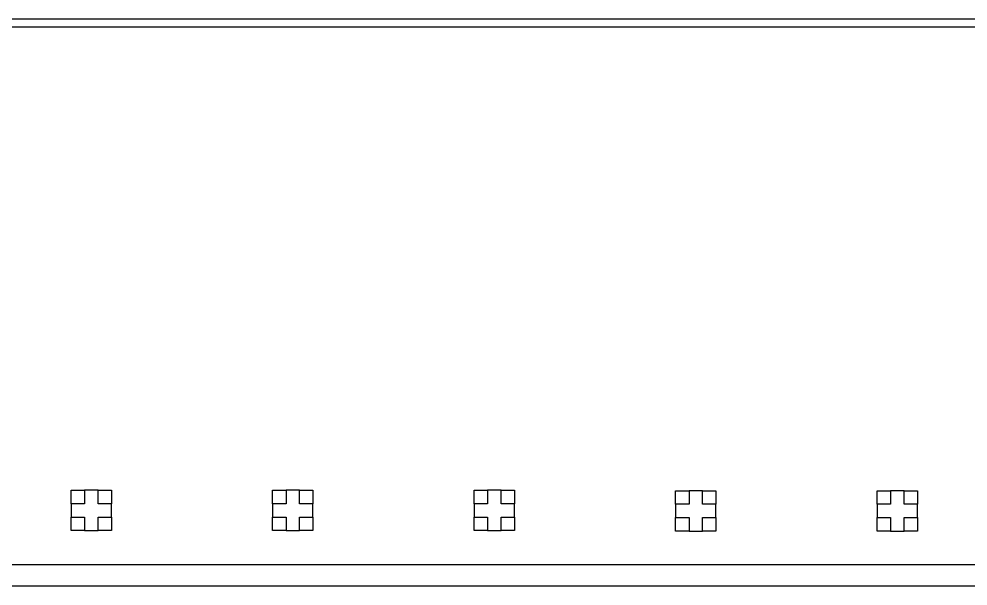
# Model space of a CAD drawing. Extents: x -21765 to 20427, y -6394 to 12870.
# Drawn here: x -3197 to 8578, y -6394 to 639 of the extents above; entities that cross this region are included whole.
import ezdxf

# ---------------------------------------------------------------- set-up
doc = ezdxf.new("R2010")
doc.units = 0
doc.header["$MEASUREMENT"] = 0
doc.layers.add('CONTROL', color=5, linetype='Continuous')
doc.layers.add('FLOW', color=6, linetype='Continuous')

msp = doc.modelspace()

# ---------------------------------------------------------------- linework, layer by layer
at = {"layer": 'CONTROL', "linetype": 'Continuous'}
for points in [[(-15908, 639), (14228, 639), (14228, 539), (-15908, 539), (-15908, 639)], [(-2383, -5207), (-2383, -5374), (-2550, -5374), (-2550, -5207), (-2383, -5207)], [(-2050, -5207), (-2050, -5374), (-2216, -5374), (-2216, -5207), (-2050, -5207)], [(117, -5207), (117, -5374), (-50, -5374), (-50, -5207), (117, -5207)], [(450, -5207), (450, -5374), (284, -5374), (284, -5207), (450, -5207)], [(2617, -5207), (2617, -5374), (2450, -5374), (2450, -5207), (2617, -5207)], [(2950, -5207), (2950, -5374), (2784, -5374), (2784, -5207), (2950, -5207)], [(5117, -5212), (5117, -5378), (4950, -5378), (4950, -5212), (5117, -5212)], [(5450, -5212), (5450, -5378), (5284, -5378), (5284, -5212), (5450, -5212)], [(7617, -5212), (7617, -5378), (7450, -5378), (7450, -5212), (7617, -5212)], [(7950, -5212), (7950, -5378), (7784, -5378), (7784, -5212), (7950, -5212)], [(-2383, -5541), (-2383, -5707), (-2550, -5707), (-2550, -5541), (-2383, -5541)], [(-2050, -5541), (-2050, -5707), (-2216, -5707), (-2216, -5541), (-2050, -5541)], [(117, -5541), (117, -5707), (-50, -5707), (-50, -5541), (117, -5541)], [(450, -5541), (450, -5707), (284, -5707), (284, -5541), (450, -5541)], [(2617, -5541), (2617, -5707), (2450, -5707), (2450, -5541), (2617, -5541)], [(2950, -5541), (2950, -5707), (2784, -5707), (2784, -5541), (2950, -5541)], [(5117, -5545), (5117, -5712), (4950, -5712), (4950, -5545), (5117, -5545)], [(5450, -5545), (5450, -5712), (5284, -5712), (5284, -5545), (5450, -5545)], [(7617, -5545), (7617, -5712), (7450, -5712), (7450, -5545), (7617, -5545)], [(7950, -5545), (7950, -5712), (7784, -5712), (7784, -5545), (7950, -5545)], [(-21765, -6394), (-21765, -6128), (20427, -6128), (20427, -6394), (-21765, -6394)]]:
    msp.add_lwpolyline(points, close=True, dxfattribs=at)
at = {"layer": 'FLOW', "linetype": 'Continuous'}
for points in [[(-2216, -5707), (-2216, -5541), (-2050, -5541), (-2050, -5374), (-2216, -5374), (-2216, -5207), (-2383, -5207), (-2383, -5374), (-2550, -5374), (-2550, -5541), (-2383, -5541), (-2383, -5707), (-2216, -5707)], [(284, -5707), (284, -5541), (450, -5541), (450, -5374), (284, -5374), (284, -5207), (117, -5207), (117, -5374), (-50, -5374), (-50, -5541), (117, -5541), (117, -5707), (284, -5707)], [(2784, -5707), (2784, -5541), (2950, -5541), (2950, -5374), (2784, -5374), (2784, -5207), (2617, -5207), (2617, -5374), (2450, -5374), (2450, -5541), (2617, -5541), (2617, -5707), (2784, -5707)], [(5284, -5712), (5284, -5545), (5450, -5545), (5450, -5378), (5284, -5378), (5284, -5212), (5117, -5212), (5117, -5378), (4950, -5378), (4950, -5545), (5117, -5545), (5117, -5712), (5284, -5712)], [(7784, -5712), (7784, -5545), (7950, -5545), (7950, -5378), (7784, -5378), (7784, -5212), (7617, -5212), (7617, -5378), (7450, -5378), (7450, -5545), (7617, -5545), (7617, -5712), (7784, -5712)]]:
    msp.add_lwpolyline(points, close=True, dxfattribs=at)

doc.saveas('drawing.dxf')
